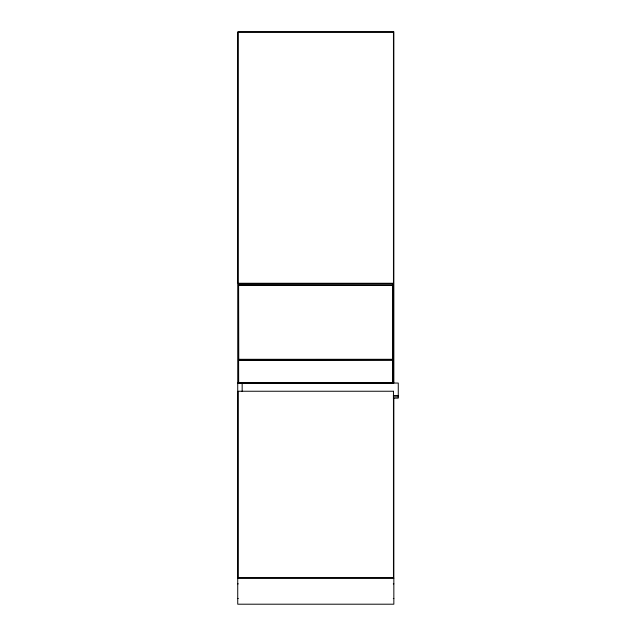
<?xml version="1.0" encoding="UTF-8"?>
<svg xmlns="http://www.w3.org/2000/svg" width="636" height="636" viewBox="0 0 636 636"><rect width="100%" height="100%" fill="white"/><g stroke="black" fill="none" stroke-linecap="round" stroke-linejoin="round"><path stroke-width="0.95" d="M390.79 382.753L240.686 382.641L390.79 382.641M238.587 360.095L238.643 383.047M238.548 360.095L238.548 383.007L393.032 383.007L392.929 359.96L238.524 360.095L392.929 359.968L392.929 383.047M238.532 285.286L393.064 285.333L238.587 285.214L238.643 359.396L392.992 359.388L393.048 283.656L238.548 283.656L238.643 359.388L392.984 359.38L392.929 285.278M238.548 283.918L393.048 283.918M237.737 383.047L398.263 383.047L398.263 398.136L393.326 398.136M393.326 395.536L398.263 395.536M393.326 396.832L398.263 396.832M237.737 578.18L393.843 578.18M237.737 583.856L238.269 583.856M393.31 583.856L393.843 583.856M237.737 598.524L238.269 598.524M393.31 598.524L393.843 598.524M393.843 383.047L393.843 31.8L237.737 31.8L237.737 604.2L393.843 604.2L393.843 398.136M242.157 383.047L242.157 391.538M393.453 32.19L238.126 32.19L238.126 283.266L393.453 283.266L393.453 32.19M393.453 391.243L238.126 391.243L238.126 577.79L393.453 577.79L393.453 391.243"/></g></svg>
